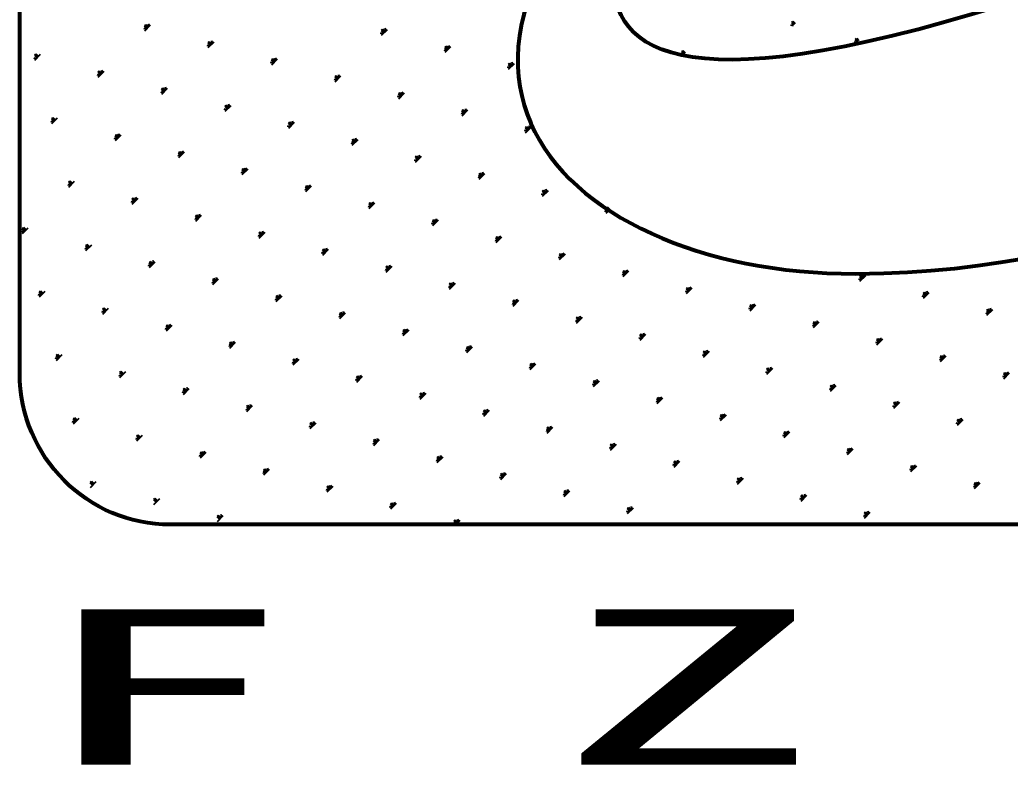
# Model space of a CAD drawing. Extents: x 54907 to 703237, y -798661 to -546661.
# Drawn here: x 248898 to 250323, y -614946 to -613871 of the extents above; entities that cross this region are included whole.
import ezdxf

# ---------------------------------------------------------------- set-up
doc = ezdxf.new("R2010")
doc.units = 0
doc.header["$LTSCALE"] = 1000
doc.header["$MEASUREMENT"] = 0
doc.layers.add('PUB_TITLE', color=4, linetype='Continuous')
doc.styles.add('STYLE1', font='simhei.ttf', dxfattribs={"width": 0.8})

msp = doc.modelspace()

# ---------------------------------------------------------------- linework, layer by layer
at = {"layer": 'PUB_TITLE', "color": 4}
for p, q in [((249081.1, -613883.5), (249077.7, -613880.2)), ((249082.1, -613882.5), (249077.9, -613878.3)), ((249077.9, -613886.7), (249086.3, -613878.3)), ((249083.2, -613881.5), (249079.8, -613878.1)), ((249084.2, -613880.4), (249083.2, -613876.8)), ((250010.7, -613879.8), (250007.1, -613878.8)), ((250011.8, -613878.8), (250008.4, -613875.4)), ((250012.8, -613877.7), (250008.6, -613873.5)), ((250013.9, -613876.7), (250010.5, -613873.3)), ((249080, -613884.6), (249076.4, -613883.6)), ((249420.7, -613891.1), (249417, -613890.2)), ((249421.7, -613890.1), (249418.4, -613886.8)), ((249422.8, -613889.1), (249418.6, -613884.9)), ((249418.6, -613893.2), (249427, -613884.9)), ((249423.8, -613888), (249420.5, -613884.7)), ((249424.9, -613887), (249423.9, -613883.3)), ((249171.3, -613909.1), (249167.7, -613908.1)), ((249172.4, -613908), (249169, -613904.7)), ((249173.4, -613907), (249169.2, -613902.8)), ((249169.2, -613911.1), (249177.6, -613902.8)), ((249174.4, -613905.9), (249171.1, -613902.6)), ((249175.5, -613904.9), (249174.5, -613901.2)), ((249514.1, -613913.5), (249509.9, -613909.3)), ((249509.9, -613917.7), (249518.2, -613909.3)), ((249515.1, -613912.5), (249511.8, -613909.1)), ((249516.1, -613911.4), (249515.2, -613907.8)), ((250102, -613904.3), (250098.4, -613903.3)), ((250103.1, -613903.2), (250099.7, -613899.9)), ((250104.1, -613902.2), (250099.9, -613898)), ((250105.1, -613901.1), (250101.8, -613897.8)), ((248923, -613925.9), (248919.6, -613922.6)), ((248924, -613924.9), (248919.8, -613920.7)), ((248919.8, -613929), (248928.2, -613920.7)), ((248925.1, -613923.8), (248921.7, -613920.5)), ((249512, -613915.6), (249508.3, -613914.6)), ((249513, -613914.6), (249509.7, -613911.2)), ((249852.6, -613922.2), (249849, -613921.2)), ((249853.7, -613921.1), (249850.3, -613917.8)), ((249854.7, -613920.1), (249850.5, -613915.9)), ((249855.8, -613919), (249852.4, -613915.7)), ((248921.9, -613927), (248918.3, -613926)), ((249262.6, -613933.5), (249258.9, -613932.5)), ((249263.6, -613932.5), (249260.3, -613929.1)), ((249264.7, -613931.4), (249260.5, -613927.2)), ((249260.5, -613935.6), (249268.9, -613927.2)), ((249265.7, -613930.4), (249262.4, -613927)), ((249266.8, -613929.3), (249265.8, -613925.7)), ((249604.3, -613939), (249601, -613935.7)), ((249605.3, -613938), (249601.2, -613933.8)), ((249601.2, -613942.2), (249609.5, -613933.8)), ((249606.4, -613936.9), (249603, -613933.6)), ((249607.4, -613935.9), (249606.4, -613932.2)), ((249013.2, -613951.4), (249009.6, -613950.4)), ((249014.2, -613950.4), (249010.9, -613947)), ((249015.3, -613949.3), (249011.1, -613945.1)), ((249011.1, -613953.5), (249019.5, -613945.1)), ((249016.3, -613948.3), (249013, -613944.9)), ((249017.4, -613947.2), (249016.4, -613943.6)), ((249356, -613955.9), (249351.8, -613951.7)), ((249351.8, -613960.1), (249360.1, -613951.7)), ((249357, -613954.8), (249353.7, -613951.5)), ((249358, -613953.8), (249357.1, -613950.1)), ((249603.2, -613940.1), (249599.6, -613939.1)), ((249353.9, -613958), (249350.2, -613957)), ((249354.9, -613956.9), (249351.6, -613953.6)), ((249104.5, -613975.9), (249100.8, -613974.9)), ((249105.5, -613974.8), (249102.2, -613971.5)), ((249106.6, -613973.8), (249102.4, -613969.6)), ((249102.4, -613978), (249110.7, -613969.6)), ((249107.6, -613972.7), (249104.3, -613969.4)), ((249108.7, -613971.7), (249107.7, -613968)), ((249446.2, -613981.4), (249442.8, -613978)), ((249447.2, -613980.3), (249443.1, -613976.2)), ((249443.1, -613984.5), (249451.4, -613976.2)), ((249448.3, -613979.3), (249444.9, -613976)), ((249449.3, -613978.2), (249448.3, -613974.6)), ((249197.9, -613998.2), (249193.7, -613994.1)), ((249193.7, -614002.4), (249202, -613994.1)), ((249198.9, -613997.2), (249195.6, -613993.9)), ((249199.9, -613996.2), (249199, -613992.5)), ((249445.1, -613982.4), (249441.5, -613981.4)), ((249195.8, -614000.3), (249192.1, -613999.4)), ((249196.8, -613999.3), (249193.5, -613995.9)), ((249536.4, -614006.9), (249532.8, -614005.9)), ((249537.5, -614005.8), (249534.1, -614002.5)), ((249538.5, -614004.8), (249534.3, -614000.6)), ((249534.3, -614009), (249542.7, -614000.6)), ((249539.6, -614003.8), (249536.2, -614000.4)), ((249540.6, -614002.7), (249539.6, -613999.1)), ((248946.4, -614018.2), (248942.7, -614017.3)), ((248947.4, -614017.2), (248944.1, -614013.9)), ((248948.5, -614016.1), (248944.3, -614012)), ((248944.3, -614020.3), (248952.6, -614012)), ((248949.5, -614015.1), (248946.2, -614011.8)), ((249288.1, -614023.7), (249284.7, -614020.4)), ((249289.1, -614022.7), (249285, -614018.5)), ((249285, -614026.9), (249293.3, -614018.5)), ((249290.2, -614021.7), (249286.8, -614018.3)), ((249291.2, -614020.6), (249290.2, -614017)), ((249631.9, -614027.2), (249630.9, -614023.5)), ((249039.8, -614040.6), (249035.6, -614036.4)), ((249035.6, -614044.8), (249043.9, -614036.4)), ((249040.8, -614039.6), (249037.5, -614036.2)), ((249041.8, -614038.5), (249040.9, -614034.9)), ((249287, -614024.8), (249283.4, -614023.8)), ((249627.7, -614031.3), (249624.1, -614030.4)), ((249628.8, -614030.3), (249625.4, -614027)), ((249629.8, -614029.3), (249625.6, -614025.1)), ((249625.6, -614033.4), (249634, -614025.1)), ((249630.8, -614028.2), (249627.5, -614024.9)), ((249037.7, -614042.7), (249034, -614041.7)), ((249038.7, -614041.6), (249035.4, -614038.3)), ((249378.3, -614049.2), (249374.7, -614048.3)), ((249379.4, -614048.2), (249376, -614044.9)), ((249380.4, -614047.2), (249376.2, -614043)), ((249376.2, -614051.3), (249384.6, -614043)), ((249381.5, -614046.1), (249378.1, -614042.8)), ((249382.5, -614045.1), (249381.5, -614041.4)), ((249128.9, -614067.2), (249125.3, -614066.2)), ((249130, -614066.1), (249126.6, -614062.8)), ((249131, -614065.1), (249126.9, -614060.9)), ((249126.9, -614069.2), (249135.2, -614060.9)), ((249132.1, -614064), (249128.7, -614060.7)), ((249133.1, -614063), (249132.1, -614059.3)), ((249473.8, -614069.5), (249472.8, -614065.9)), ((249469.6, -614073.7), (249466, -614072.7)), ((249470.6, -614072.7), (249467.3, -614069.3)), ((249471.7, -614071.6), (249467.5, -614067.4)), ((249467.5, -614075.8), (249475.9, -614067.4)), ((249472.7, -614070.6), (249469.4, -614067.2)), ((249220.2, -614091.6), (249216.6, -614090.6)), ((249221.3, -614090.6), (249217.9, -614087.2)), ((249222.3, -614089.5), (249218.1, -614085.3)), ((249218.1, -614093.7), (249226.5, -614085.3)), ((249223.4, -614088.5), (249220, -614085.1)), ((249224.4, -614087.4), (249223.4, -614083.8)), ((249561.9, -614097.1), (249558.6, -614093.8)), ((249563, -614096.1), (249558.8, -614091.9)), ((249558.8, -614100.3), (249567.1, -614091.9)), ((249564, -614095), (249560.7, -614091.7)), ((249565.1, -614094), (249564.1, -614090.3)), ((248970.8, -614109.5), (248967.2, -614108.5)), ((248971.9, -614108.5), (248968.5, -614105.1)), ((248972.9, -614107.4), (248968.8, -614103.3)), ((248968.8, -614111.6), (248977.1, -614103.3)), ((248974, -614106.4), (248970.6, -614103)), ((249315.7, -614111.9), (249314.7, -614108.2)), ((249560.9, -614098.2), (249557.2, -614097.2)), ((249311.5, -614116.1), (249307.9, -614115.1)), ((249312.5, -614115), (249309.2, -614111.7)), ((249313.6, -614114), (249309.4, -614109.8)), ((249309.4, -614118.2), (249317.8, -614109.8)), ((249314.6, -614112.9), (249311.3, -614109.6)), ((249652.2, -614122.6), (249648.5, -614121.6)), ((249653.2, -614121.6), (249649.9, -614118.2)), ((249654.3, -614120.5), (249650.1, -614116.4)), ((249650.1, -614124.7), (249658.4, -614116.4)), ((249655.3, -614119.5), (249652, -614116.1)), ((249656.3, -614118.4), (249655.4, -614114.8)), ((249062.1, -614134), (249058.5, -614133)), ((249063.2, -614132.9), (249059.8, -614129.6)), ((249064.2, -614131.9), (249060, -614127.7)), ((249060, -614136.1), (249068.4, -614127.7)), ((249065.3, -614130.8), (249061.9, -614127.5)), ((249066.3, -614129.8), (249065.3, -614126.1)), ((249403.8, -614139.5), (249400.5, -614136.1)), ((249404.9, -614138.4), (249400.7, -614134.3)), ((249400.7, -614142.6), (249409, -614134.3)), ((249405.9, -614137.4), (249402.6, -614134.1)), ((249407, -614136.4), (249406, -614132.7)), ((249157.6, -614154.3), (249156.6, -614150.6)), ((249402.8, -614140.5), (249399.1, -614139.5)), ((249743.4, -614147.1), (249739.8, -614146.1)), ((249744.5, -614146), (249741.1, -614142.7)), ((249745.5, -614145), (249741.4, -614140.8)), ((249741.4, -614149.2), (249745.4, -614145.1)), ((249746.6, -614143.9), (249743.2, -614140.6)), ((249153.4, -614158.4), (249149.8, -614157.5)), ((249154.4, -614157.4), (249151.1, -614154)), ((249155.5, -614156.3), (249151.3, -614152.2)), ((249151.3, -614160.5), (249159.7, -614152.2)), ((249156.5, -614155.3), (249153.2, -614152)), ((249494.1, -614165), (249490.4, -614164)), ((249495.1, -614163.9), (249491.8, -614160.6)), ((249496.2, -614162.9), (249492, -614158.7)), ((249492, -614167.1), (249500.3, -614158.7)), ((249497.2, -614161.9), (249493.9, -614158.5)), ((249498.2, -614160.8), (249497.3, -614157.2)), ((248904, -614176.3), (248900.4, -614175.4)), ((248905.1, -614175.3), (248901.7, -614172)), ((248906.1, -614174.2), (248901.9, -614170.1)), ((248901.9, -614178.4), (248910.3, -614170.1)), ((248907.2, -614173.2), (248903.8, -614169.9)), ((249245.7, -614181.8), (249242.4, -614178.5)), ((249246.8, -614180.8), (249242.6, -614176.6)), ((249242.6, -614185), (249250.9, -614176.6)), ((249247.8, -614179.8), (249244.5, -614176.4)), ((249248.9, -614178.7), (249247.9, -614175.1)), ((248997.4, -614198.7), (248993.2, -614194.5)), ((248993.2, -614202.9), (249001.6, -614194.5)), ((248998.4, -614197.7), (248995.1, -614194.3)), ((249244.7, -614182.9), (249241, -614181.9)), ((249585.3, -614189.4), (249581.7, -614188.5)), ((249586.4, -614188.4), (249583, -614185.1)), ((249587.4, -614187.4), (249583.3, -614183.2)), ((249583.3, -614191.5), (249591.6, -614183.2)), ((249588.5, -614186.3), (249585.1, -614183)), ((249589.5, -614185.3), (249588.5, -614181.6)), ((248995.3, -614200.8), (248991.6, -614199.8)), ((248996.3, -614199.8), (248993, -614196.4)), ((249336, -614207.3), (249332.3, -614206.4)), ((249337, -614206.3), (249333.7, -614203)), ((249338.1, -614205.3), (249333.9, -614201.1)), ((249333.9, -614209.4), (249342.2, -614201.1)), ((249339.1, -614204.2), (249335.8, -614200.9)), ((249340.1, -614203.2), (249339.2, -614199.5)), ((249678.7, -614211.8), (249674.5, -614207.6)), ((249674.5, -614216), (249682.9, -614207.6)), ((249679.8, -614210.8), (249676.4, -614207.4)), ((249680.8, -614209.7), (249679.8, -614206.1)), ((249087.6, -614224.2), (249084.3, -614220.9)), ((249088.7, -614223.2), (249084.5, -614219)), ((249084.5, -614227.3), (249092.8, -614219)), ((249089.7, -614222.1), (249086.4, -614218.8)), ((249090.8, -614221.1), (249089.8, -614217.4)), ((249676.6, -614213.9), (249673, -614212.9)), ((249677.7, -614212.9), (249674.3, -614209.5)), ((249086.6, -614225.3), (249082.9, -614224.3)), ((249427.2, -614231.8), (249423.6, -614230.8)), ((249428.3, -614230.8), (249424.9, -614227.4)), ((249429.3, -614229.7), (249425.2, -614225.5)), ((249425.2, -614233.9), (249433.5, -614225.5)), ((249430.4, -614228.7), (249427, -614225.3)), ((249431.4, -614227.6), (249430.4, -614224)), ((249768.9, -614237.3), (249765.6, -614234)), ((249770, -614236.3), (249765.8, -614232.1)), ((249765.8, -614240.4), (249774.2, -614232.1)), ((249771, -614235.2), (249767.7, -614231.9)), ((249772.1, -614234.2), (249771.1, -614230.5)), ((250112.7, -614240.7), (250111.8, -614237.1)), ((249177.9, -614249.7), (249174.2, -614248.7)), ((249178.9, -614248.7), (249175.6, -614245.3)), ((249179.9, -614247.6), (249175.8, -614243.4)), ((249175.8, -614251.8), (249184.1, -614243.4)), ((249181, -614246.6), (249177.7, -614243.2)), ((249182, -614245.5), (249181.1, -614241.9)), ((249520.6, -614254.2), (249516.4, -614250)), ((249516.4, -614258.4), (249524.8, -614250)), ((249521.7, -614253.1), (249518.3, -614249.8)), ((249522.7, -614252.1), (249521.7, -614248.4)), ((249767.9, -614238.4), (249764.3, -614237.4)), ((250108.6, -614244.9), (250104.9, -614243.9)), ((250109.6, -614243.9), (250106.3, -614240.5)), ((250110.7, -614242.8), (250106.5, -614238.6)), ((250106.5, -614247), (250114.8, -614238.6)), ((250111.7, -614241.8), (250108.4, -614238.4)), ((248929.5, -614266.6), (248926.2, -614263.2)), ((248930.6, -614265.5), (248926.4, -614261.4)), ((248926.4, -614269.7), (248934.7, -614261.4)), ((248931.6, -614264.5), (248928.3, -614261.1)), ((249518.5, -614256.3), (249514.9, -614255.3)), ((249519.6, -614255.2), (249516.2, -614251.9)), ((249859.2, -614262.8), (249855.5, -614261.8)), ((249860.2, -614261.8), (249856.9, -614258.4)), ((249861.3, -614260.7), (249857.1, -614256.6)), ((249857.1, -614264.9), (249865.4, -614256.6)), ((249862.3, -614259.7), (249859, -614256.3)), ((249863.4, -614258.6), (249862.4, -614255)), ((250200.9, -614268.3), (250197.5, -614265)), ((250201.9, -614267.3), (250197.8, -614263.1)), ((250197.8, -614271.5), (250206.1, -614263.1)), ((250203, -614266.2), (250199.6, -614262.9)), ((250204, -614265.2), (250203, -614261.5)), ((248928.5, -614267.6), (248924.8, -614266.6)), ((249269.1, -614274.2), (249265.5, -614273.2)), ((249270.2, -614273.1), (249266.8, -614269.8)), ((249271.2, -614272.1), (249267.1, -614267.9)), ((249267.1, -614276.3), (249275.4, -614267.9)), ((249272.3, -614271), (249268.9, -614267.7)), ((249273.3, -614270), (249272.3, -614266.3)), ((249609.8, -614280.7), (249606.2, -614279.7)), ((249610.8, -614279.7), (249607.5, -614276.3)), ((249611.9, -614278.6), (249607.7, -614274.5)), ((249607.7, -614282.8), (249616.1, -614274.5)), ((249612.9, -614277.6), (249609.6, -614274.3)), ((249614, -614276.5), (249613, -614272.9)), ((249954.6, -614283.1), (249953.7, -614279.5)), ((250199.8, -614269.4), (250196.2, -614268.4)), ((249019.8, -614292.1), (249016.1, -614291.1)), ((249020.8, -614291), (249017.5, -614287.7)), ((249021.8, -614290), (249017.7, -614285.8)), ((249017.7, -614294.2), (249026, -614285.8)), ((249022.9, -614288.9), (249019.6, -614285.6)), ((249361.5, -614297.6), (249358.1, -614294.2)), ((249362.5, -614296.5), (249358.3, -614292.4)), ((249358.3, -614300.7), (249366.7, -614292.4)), ((249363.6, -614295.5), (249360.2, -614292.2)), ((249364.6, -614294.5), (249363.6, -614290.8)), ((249950.5, -614287.3), (249946.8, -614286.3)), ((249951.5, -614286.2), (249948.2, -614282.9)), ((249952.6, -614285.2), (249948.4, -614281)), ((249948.4, -614289.4), (249956.7, -614281)), ((249953.6, -614284.1), (249950.3, -614280.8)), ((250291.1, -614293.8), (250287.5, -614292.9)), ((250292.2, -614292.8), (250288.8, -614289.4)), ((250293.2, -614291.7), (250289, -614287.6)), ((250289, -614295.9), (250297.4, -614287.6)), ((250294.3, -614290.7), (250290.9, -614287.4)), ((250295.3, -614289.7), (250294.3, -614286)), ((249360.4, -614298.6), (249356.8, -614297.7)), ((249701.1, -614305.2), (249697.4, -614304.2)), ((249702.1, -614304.1), (249698.8, -614300.8)), ((249703.2, -614303.1), (249699, -614298.9)), ((249699, -614307.3), (249707.3, -614298.9)), ((249704.2, -614302.1), (249700.9, -614298.7)), ((249705.3, -614301), (249704.3, -614297.4)), ((250042.8, -614310.7), (250039.4, -614307.4)), ((250043.8, -614309.6), (250039.7, -614305.5)), ((250039.7, -614313.8), (250048, -614305.5)), ((250044.9, -614308.6), (250041.5, -614305.3)), ((250045.9, -614307.6), (250044.9, -614303.9)), ((249111, -614316.5), (249107.4, -614315.6)), ((249112.1, -614315.5), (249108.7, -614312.1)), ((249113.1, -614314.4), (249109, -614310.3)), ((249109, -614318.6), (249117.3, -614310.3)), ((249114.2, -614313.4), (249110.8, -614310.1)), ((249115.2, -614312.4), (249114.2, -614308.7)), ((249451.7, -614323.1), (249448, -614322.1)), ((249452.7, -614322), (249449.4, -614318.7)), ((249453.8, -614321), (249449.6, -614316.8)), ((249449.6, -614325.2), (249458, -614316.8)), ((249454.8, -614320), (249451.5, -614316.6)), ((249455.9, -614318.9), (249454.9, -614315.3)), ((249796.5, -614325.5), (249795.6, -614321.8)), ((250041.7, -614311.7), (250038.1, -614310.8)), ((249203.4, -614339.9), (249200, -614336.6)), ((249204.4, -614338.9), (249200.2, -614334.7)), ((249200.2, -614343.1), (249208.6, -614334.7)), ((249205.5, -614337.9), (249202.1, -614334.5)), ((249206.5, -614336.8), (249205.5, -614333.2)), ((249792.4, -614329.6), (249788.7, -614328.7)), ((249793.4, -614328.6), (249790.1, -614325.3)), ((249794.5, -614327.6), (249790.3, -614323.4)), ((249790.3, -614331.7), (249798.6, -614323.4)), ((249795.5, -614326.5), (249792.2, -614323.2)), ((250133, -614336.2), (250129.4, -614335.2)), ((250134.1, -614335.2), (250130.7, -614331.8)), ((250135.1, -614334.1), (250130.9, -614329.9)), ((250130.9, -614338.3), (250139.3, -614329.9)), ((250136.2, -614333.1), (250132.8, -614329.7)), ((250137.2, -614332), (250136.2, -614328.4)), ((249202.3, -614341), (249198.7, -614340)), ((249543, -614347.5), (249539.3, -614346.6)), ((249544, -614346.5), (249540.7, -614343.2)), ((249545.1, -614345.5), (249540.9, -614341.3)), ((249540.9, -614349.6), (249549.2, -614341.3)), ((249546.1, -614344.4), (249542.8, -614341.1)), ((249547.2, -614343.4), (249546.2, -614339.7)), ((249884.7, -614353.1), (249881.3, -614349.7)), ((249885.7, -614352), (249881.6, -614347.8)), ((249881.6, -614356.2), (249889.9, -614347.8)), ((249886.8, -614351), (249883.4, -614347.6)), ((249887.8, -614349.9), (249886.8, -614346.3)), ((248952.9, -614358.9), (248949.3, -614357.9)), ((248954, -614357.9), (248950.6, -614354.5)), ((248955, -614356.8), (248950.8, -614352.6)), ((248950.8, -614361), (248959.2, -614352.6)), ((248956.1, -614355.8), (248952.7, -614352.4)), ((249293.6, -614365.5), (249289.9, -614364.5)), ((249294.6, -614364.4), (249291.3, -614361.1)), ((249295.7, -614363.4), (249291.5, -614359.2)), ((249291.5, -614367.5), (249299.9, -614359.2)), ((249296.7, -614362.3), (249293.4, -614359)), ((249297.8, -614361.3), (249296.8, -614357.6)), ((249638.4, -614367.8), (249637.5, -614364.2)), ((249883.6, -614354.1), (249880, -614353.1)), ((250224.3, -614360.7), (250220.7, -614359.7)), ((250225.3, -614359.6), (250222, -614356.3)), ((250226.4, -614358.6), (250222.2, -614354.4)), ((250222.2, -614362.7), (250230.6, -614354.4)), ((250227.4, -614357.5), (250224.1, -614354.2)), ((250228.5, -614356.5), (250227.5, -614352.8)), ((249045.3, -614382.3), (249041.9, -614379)), ((249046.3, -614381.3), (249042.1, -614377.1)), ((249042.1, -614385.4), (249050.5, -614377.1)), ((249047.3, -614380.2), (249044, -614376.9)), ((249634.3, -614372), (249630.6, -614371)), ((249635.3, -614371), (249632, -614367.6)), ((249636.3, -614369.9), (249632.2, -614365.7)), ((249632.2, -614374.1), (249640.5, -614365.7)), ((249637.4, -614368.9), (249634.1, -614365.5)), ((249974.9, -614378.6), (249971.3, -614377.6)), ((249976, -614377.5), (249972.6, -614374.2)), ((249977, -614376.5), (249972.8, -614372.3)), ((249972.8, -614380.6), (249981.2, -614372.3)), ((249978.1, -614375.4), (249974.7, -614372.1)), ((249979.1, -614374.4), (249978.1, -614370.7)), ((250317.7, -614383), (250313.5, -614378.8)), ((250313.5, -614387.2), (250321.8, -614378.8)), ((250318.7, -614382), (250315.4, -614378.6)), ((250319.8, -614380.9), (250318.8, -614377.3)), ((249044.2, -614383.4), (249040.6, -614382.4)), ((249384.9, -614389.9), (249381.2, -614388.9)), ((249385.9, -614388.9), (249382.6, -614385.5)), ((249387, -614387.8), (249382.8, -614383.6)), ((249382.8, -614392), (249391.1, -614383.6)), ((249388, -614386.8), (249384.7, -614383.4)), ((249389.1, -614385.7), (249388.1, -614382.1)), ((249726.6, -614395.4), (249723.2, -614392.1)), ((249727.6, -614394.4), (249723.5, -614390.2)), ((249723.5, -614398.6), (249731.8, -614390.2)), ((249728.7, -614393.3), (249725.3, -614390)), ((249729.7, -614392.3), (249728.7, -614388.6)), ((250315.6, -614385.1), (250311.9, -614384.1)), ((250316.6, -614384.1), (250313.3, -614380.7)), ((249135.5, -614407.8), (249131.8, -614406.8)), ((249136.5, -614406.8), (249133.2, -614403.4)), ((249137.6, -614405.7), (249133.4, -614401.5)), ((249133.4, -614409.9), (249141.8, -614401.5)), ((249138.6, -614404.7), (249135.3, -614401.3)), ((249139.7, -614403.6), (249138.7, -614400)), ((249478.2, -614412.3), (249474.1, -614408.1)), ((249474.1, -614416.5), (249482.4, -614408.1)), ((249479.3, -614411.2), (249476, -614407.9)), ((249480.3, -614410.2), (249479.4, -614406.5)), ((249725.5, -614396.5), (249721.9, -614395.5)), ((250066.2, -614403), (250062.6, -614402)), ((250067.2, -614402), (250063.9, -614398.6)), ((250068.3, -614400.9), (250064.1, -614396.8)), ((250064.1, -614405.1), (250072.5, -614396.8)), ((250069.3, -614399.9), (250066, -614396.5)), ((250070.4, -614398.8), (250069.4, -614395.2)), ((249476.2, -614414.4), (249472.5, -614413.4)), ((249477.2, -614413.3), (249473.9, -614410)), ((249816.8, -614420.9), (249813.2, -614419.9)), ((249817.9, -614419.9), (249814.5, -614416.5)), ((249818.9, -614418.8), (249814.7, -614414.7)), ((249814.7, -614423), (249823.1, -614414.7)), ((249820, -614417.8), (249816.6, -614414.4)), ((249821, -614416.7), (249820, -614413.1)), ((250159.6, -614425.4), (250155.4, -614421.2)), ((250155.4, -614429.6), (250163.7, -614421.2)), ((250160.6, -614424.3), (250157.3, -614421)), ((250161.7, -614423.3), (250160.7, -614419.6)), ((249226.8, -614432.3), (249223.1, -614431.3)), ((249227.8, -614431.2), (249224.5, -614427.9)), ((249228.9, -614430.2), (249224.7, -614426)), ((249224.7, -614434.4), (249233, -614426)), ((249229.9, -614429.1), (249226.6, -614425.8)), ((249231, -614428.1), (249230, -614424.4)), ((249568.5, -614437.8), (249565.1, -614434.4)), ((249569.5, -614436.7), (249565.4, -614432.6)), ((249565.4, -614440.9), (249573.7, -614432.6)), ((249570.6, -614435.7), (249567.2, -614432.4)), ((249571.6, -614434.6), (249570.6, -614431)), ((250157.5, -614427.5), (250153.8, -614426.5)), ((250158.5, -614426.4), (250155.2, -614423.1)), ((248977.4, -614450.2), (248973.7, -614449.2)), ((248978.4, -614449.1), (248975.1, -614445.8)), ((248979.5, -614448.1), (248975.3, -614443.9)), ((248975.3, -614452.3), (248983.7, -614443.9)), ((248980.5, -614447), (248977.2, -614443.7)), ((249320.1, -614454.6), (249316, -614450.5)), ((249316, -614458.8), (249324.3, -614450.5)), ((249321.2, -614453.6), (249317.8, -614450.3)), ((249322.2, -614452.6), (249321.3, -614448.9)), ((249567.4, -614438.8), (249563.8, -614437.8)), ((249908.1, -614445.4), (249904.4, -614444.4)), ((249909.1, -614444.3), (249905.8, -614441)), ((249910.2, -614443.3), (249906, -614439.1)), ((249906, -614447.5), (249914.4, -614439.1)), ((249911.2, -614442.2), (249907.9, -614438.9)), ((249912.3, -614441.2), (249911.3, -614437.6)), ((250248.8, -614451.9), (250245.1, -614451)), ((250249.8, -614450.9), (250246.5, -614447.5)), ((250250.9, -614449.8), (250246.7, -614445.7)), ((250246.7, -614454), (250255, -614445.7)), ((250251.9, -614448.8), (250248.6, -614445.5)), ((250252.9, -614447.8), (250252, -614444.1)), ((249318.1, -614456.7), (249314.4, -614455.8)), ((249319.1, -614455.7), (249315.8, -614452.3)), ((249658.7, -614463.3), (249655.1, -614462.3)), ((249659.8, -614462.2), (249656.4, -614458.9)), ((249660.8, -614461.2), (249656.6, -614457)), ((249656.6, -614465.4), (249665, -614457)), ((249661.9, -614460.2), (249658.5, -614456.8)), ((249662.9, -614459.1), (249661.9, -614455.5)), ((250001.5, -614467.7), (249997.3, -614463.6)), ((249997.3, -614471.9), (250005.6, -614463.6)), ((250002.5, -614466.7), (249999.2, -614463.4)), ((250003.6, -614465.7), (250002.6, -614462)), ((249068.7, -614474.6), (249065, -614473.7)), ((249069.7, -614473.6), (249066.4, -614470.3)), ((249070.8, -614472.5), (249066.6, -614468.4)), ((249066.6, -614476.7), (249074.9, -614468.4)), ((249071.8, -614471.5), (249068.5, -614468.2)), ((249410.4, -614480.1), (249407, -614476.8)), ((249411.4, -614479.1), (249407.2, -614474.9)), ((249407.2, -614483.3), (249415.6, -614474.9)), ((249412.5, -614478.1), (249409.1, -614474.7)), ((249413.5, -614477), (249412.5, -614473.4)), ((249999.4, -614469.8), (249995.7, -614468.9)), ((250000.4, -614468.8), (249997.1, -614465.5)), ((249162, -614497), (249157.9, -614492.8)), ((249157.9, -614501.2), (249166.2, -614492.8)), ((249163.1, -614496), (249159.7, -614492.6)), ((249164.1, -614494.9), (249163.2, -614491.3)), ((249409.3, -614481.2), (249405.7, -614480.2)), ((249750, -614487.7), (249746.3, -614486.8)), ((249751, -614486.7), (249747.7, -614483.4)), ((249752.1, -614485.7), (249747.9, -614481.5)), ((249747.9, -614489.8), (249756.3, -614481.5)), ((249753.1, -614484.6), (249749.8, -614481.3)), ((249754.2, -614483.6), (249753.2, -614479.9)), ((250090.7, -614494.3), (250087, -614493.3)), ((250091.7, -614493.3), (250088.4, -614489.9)), ((250092.7, -614492.2), (250088.6, -614488)), ((250088.6, -614496.4), (250096.9, -614488)), ((250093.8, -614491.2), (250090.5, -614487.8)), ((250094.8, -614490.1), (250093.9, -614486.5)), ((249160, -614499.1), (249156.3, -614498.1)), ((249161, -614498), (249157.7, -614494.7)), ((249500.6, -614505.6), (249497, -614504.7)), ((249501.7, -614504.6), (249498.3, -614501.3)), ((249502.7, -614503.6), (249498.5, -614499.4)), ((249498.5, -614507.7), (249506.9, -614499.4)), ((249503.7, -614502.5), (249500.4, -614499.2)), ((249504.8, -614501.5), (249503.8, -614497.8)), ((249842.3, -614511.2), (249839, -614507.8)), ((249843.4, -614510.1), (249839.2, -614505.9)), ((249839.2, -614514.3), (249847.5, -614505.9)), ((249844.4, -614509.1), (249841.1, -614505.7)), ((249845.5, -614508), (249844.5, -614504.4)), ((249252.3, -614522.5), (249248.9, -614519.2)), ((249253.3, -614521.5), (249249.1, -614517.3)), ((249249.1, -614525.6), (249257.5, -614517.3)), ((249254.4, -614520.4), (249251, -614517.1)), ((249255.4, -614519.4), (249254.4, -614515.7)), ((249841.3, -614512.2), (249837.6, -614511.2)), ((250181.9, -614518.8), (250178.3, -614517.8)), ((250183, -614517.7), (250179.6, -614514.4)), ((250184, -614516.7), (250179.9, -614512.5)), ((250179.9, -614520.8), (250188.2, -614512.5)), ((250185.1, -614515.6), (250181.7, -614512.3)), ((250186.1, -614514.6), (250185.1, -614510.9)), ((249003.9, -614539.4), (248999.8, -614535.2)), ((248999.8, -614543.5), (249008.1, -614535.2)), ((249005, -614538.3), (249001.6, -614535)), ((249251.2, -614523.6), (249247.6, -614522.6)), ((249591.9, -614530.1), (249588.2, -614529.1)), ((249592.9, -614529.1), (249589.6, -614525.7)), ((249594, -614528), (249589.8, -614523.8)), ((249589.8, -614532.2), (249598.2, -614523.8)), ((249595, -614527), (249591.7, -614523.6)), ((249596.1, -614525.9), (249595.1, -614522.3)), ((249932.6, -614536.7), (249928.9, -614535.7)), ((249933.6, -614535.6), (249930.3, -614532.3)), ((249934.6, -614534.6), (249930.5, -614530.4)), ((249930.5, -614538.7), (249938.8, -614530.4)), ((249935.7, -614533.5), (249932.4, -614530.2)), ((249936.7, -614532.5), (249935.8, -614528.8)), ((250277.4, -614539), (250276.4, -614535.4)), ((249002.9, -614540.4), (248999.6, -614537.1)), ((249342.5, -614548), (249338.9, -614547)), ((249343.6, -614547), (249340.2, -614543.6)), ((249344.6, -614545.9), (249340.4, -614541.7)), ((249340.4, -614550.1), (249348.8, -614541.7)), ((249345.6, -614544.9), (249342.3, -614541.5)), ((249346.7, -614543.8), (249345.7, -614540.2)), ((249684.2, -614553.5), (249680.9, -614550.2)), ((249685.3, -614552.5), (249681.1, -614548.3)), ((249681.1, -614556.7), (249689.4, -614548.3)), ((249686.3, -614551.4), (249683, -614548.1)), ((249687.4, -614550.4), (249686.4, -614546.7)), ((250273.2, -614543.2), (250269.6, -614542.2)), ((250274.3, -614542.2), (250270.9, -614538.8)), ((250275.3, -614541.1), (250271.1, -614536.9)), ((250271.1, -614545.3), (250279.5, -614536.9)), ((250276.4, -614540.1), (250273, -614536.7)), ((249094.2, -614564.9), (249090.8, -614561.5)), ((249095.2, -614563.8), (249091, -614559.7)), ((249091, -614568), (249099.4, -614559.7)), ((249096.3, -614562.8), (249092.9, -614559.4)), ((249438, -614568.3), (249437, -614564.6)), ((249683.2, -614554.6), (249679.5, -614553.6)), ((250023.8, -614561.1), (250020.2, -614560.1)), ((250024.9, -614560.1), (250021.5, -614556.7)), ((250025.9, -614559), (250021.8, -614554.9)), ((250021.8, -614563.2), (250030.1, -614554.9)), ((250027, -614558), (250023.6, -614554.6)), ((250028, -614556.9), (250027, -614553.3)), ((249433.8, -614572.5), (249430.1, -614571.5)), ((249434.8, -614571.4), (249431.5, -614568.1)), ((249435.9, -614570.4), (249431.7, -614566.2)), ((249431.7, -614574.6), (249440.1, -614566.2)), ((249436.9, -614569.3), (249433.6, -614566)), ((249774.5, -614579), (249770.8, -614578)), ((249775.5, -614578), (249772.2, -614574.6)), ((249776.5, -614576.9), (249772.4, -614572.8)), ((249772.4, -614581.1), (249780.7, -614572.8)), ((249777.6, -614575.9), (249774.2, -614572.5)), ((249778.6, -614574.8), (249777.7, -614571.2)), ((250118.3, -614582.4), (250114.9, -614579.1)), ((250119.3, -614581.4), (250118.3, -614577.7)), ((249185.5, -614589.3), (249182.1, -614586)), ((249186.5, -614588.3), (249182.3, -614584.1)), ((249182.3, -614592.5), (249190.7, -614584.1)), ((249187.5, -614587.2), (249184.2, -614583.9)), ((249188.6, -614586.2), (249187.6, -614582.5)), ((249526.1, -614595.9), (249522.8, -614592.5)), ((249527.2, -614594.8), (249523, -614590.7)), ((249528.2, -614593.8), (249524.9, -614590.5)), ((249525, -614597.1), (249531.3, -614590.7)), ((249529.3, -614592.8), (249528.3, -614589.1)), ((250115.1, -614585.6), (250111.5, -614584.6)), ((250116.2, -614584.5), (250112.8, -614581.2)), ((250117.2, -614583.5), (250113, -614579.3)), ((250113, -614587.7), (250121.4, -614579.3)), ((249525.1, -614596.9), (249521.4, -614595.9)), ((249865.6, -614597.1), (249865.5, -614597)), ((249869.3, -614597.1), (249868.9, -614595.7))]:
    msp.add_line(p, q, dxfattribs=at)
at = {"layer": 'PUB_TITLE', "color": 4, "lineweight": 53}
for points, knots in [([(249896.2, -613527.3), (249896.2, -613527.3), (249360, -614162.6), (250360.5, -613834.1), (251105.2, -613596.9), (251767.2, -613027.7), (251799.3, -612862.5), (251799.3, -612862.5), (251711.6, -613204.9), (251504.9, -613485.3), (251483, -613555), (250868.6, -614217.1), (250140.9, -614235.2), (249697.9, -614256.5), (249344.7, -613940.8), (249896.2, -613527.3)], [0, 0, 0, 0, 1, 1, 1, 2, 2, 2, 3, 3, 3, 4, 4, 4, 5, 5, 5, 5]), ([(251679.7, -613185), (251679.7, -613779), (251679.7, -614380.3), (251679.7, -614380.3), (251679.7, -614499.5), (251582.2, -614597.1), (251463, -614597.1), (251463, -614597.1), (249115, -614597.1), (249115, -614597.1), (248995.7, -614597.1), (248898.2, -614499.5), (248898.2, -614380.3), (248898.2, -614380.3), (248898.2, -613836.6), (248898.2, -613272.4)], [2.493971, 2.493971, 2.493971, 2.493971, 3, 3, 3, 4, 4, 4, 5, 5, 5, 6, 6, 6, 6.481204, 6.481204, 6.481204, 6.481204])]:
    msp.add_open_spline(points, degree=3, knots=knots, dxfattribs=at)

# ---------------------------------------------------------------- texts
at = {"layer": 'PUB_TITLE', "color": 4, "style": 'STYLE1', "width": 2.5}
msp.add_text('F Z S J', height=223.49, dxfattribs=at).set_placement((248910.1, -614942.3))

doc.saveas('drawing.dxf')
